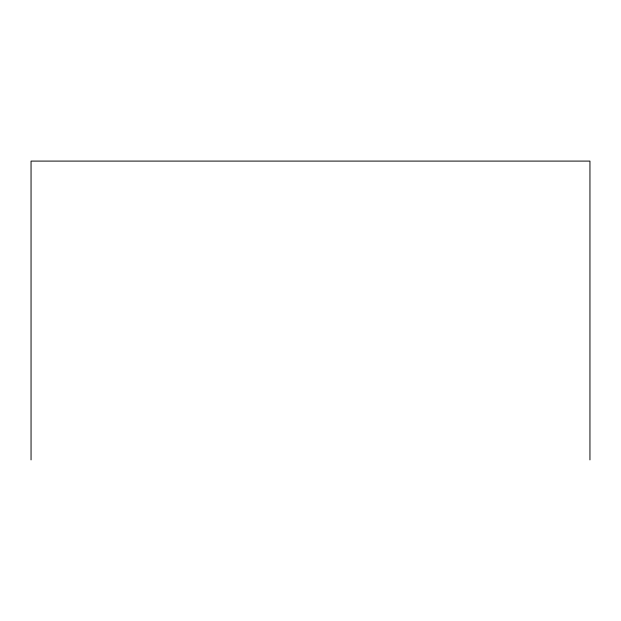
<?xml version="1.0" encoding="UTF-8"?>
<svg xmlns="http://www.w3.org/2000/svg" width="621" height="621" viewBox="0 0 621 621"><rect width="100%" height="100%" fill="white"/><g stroke="black" fill="none" stroke-linecap="round" stroke-linejoin="round"><path stroke-width="0.93" d="M589.95 459.905L589.95 161.095L31.05 161.095L31.05 459.905"/></g></svg>
